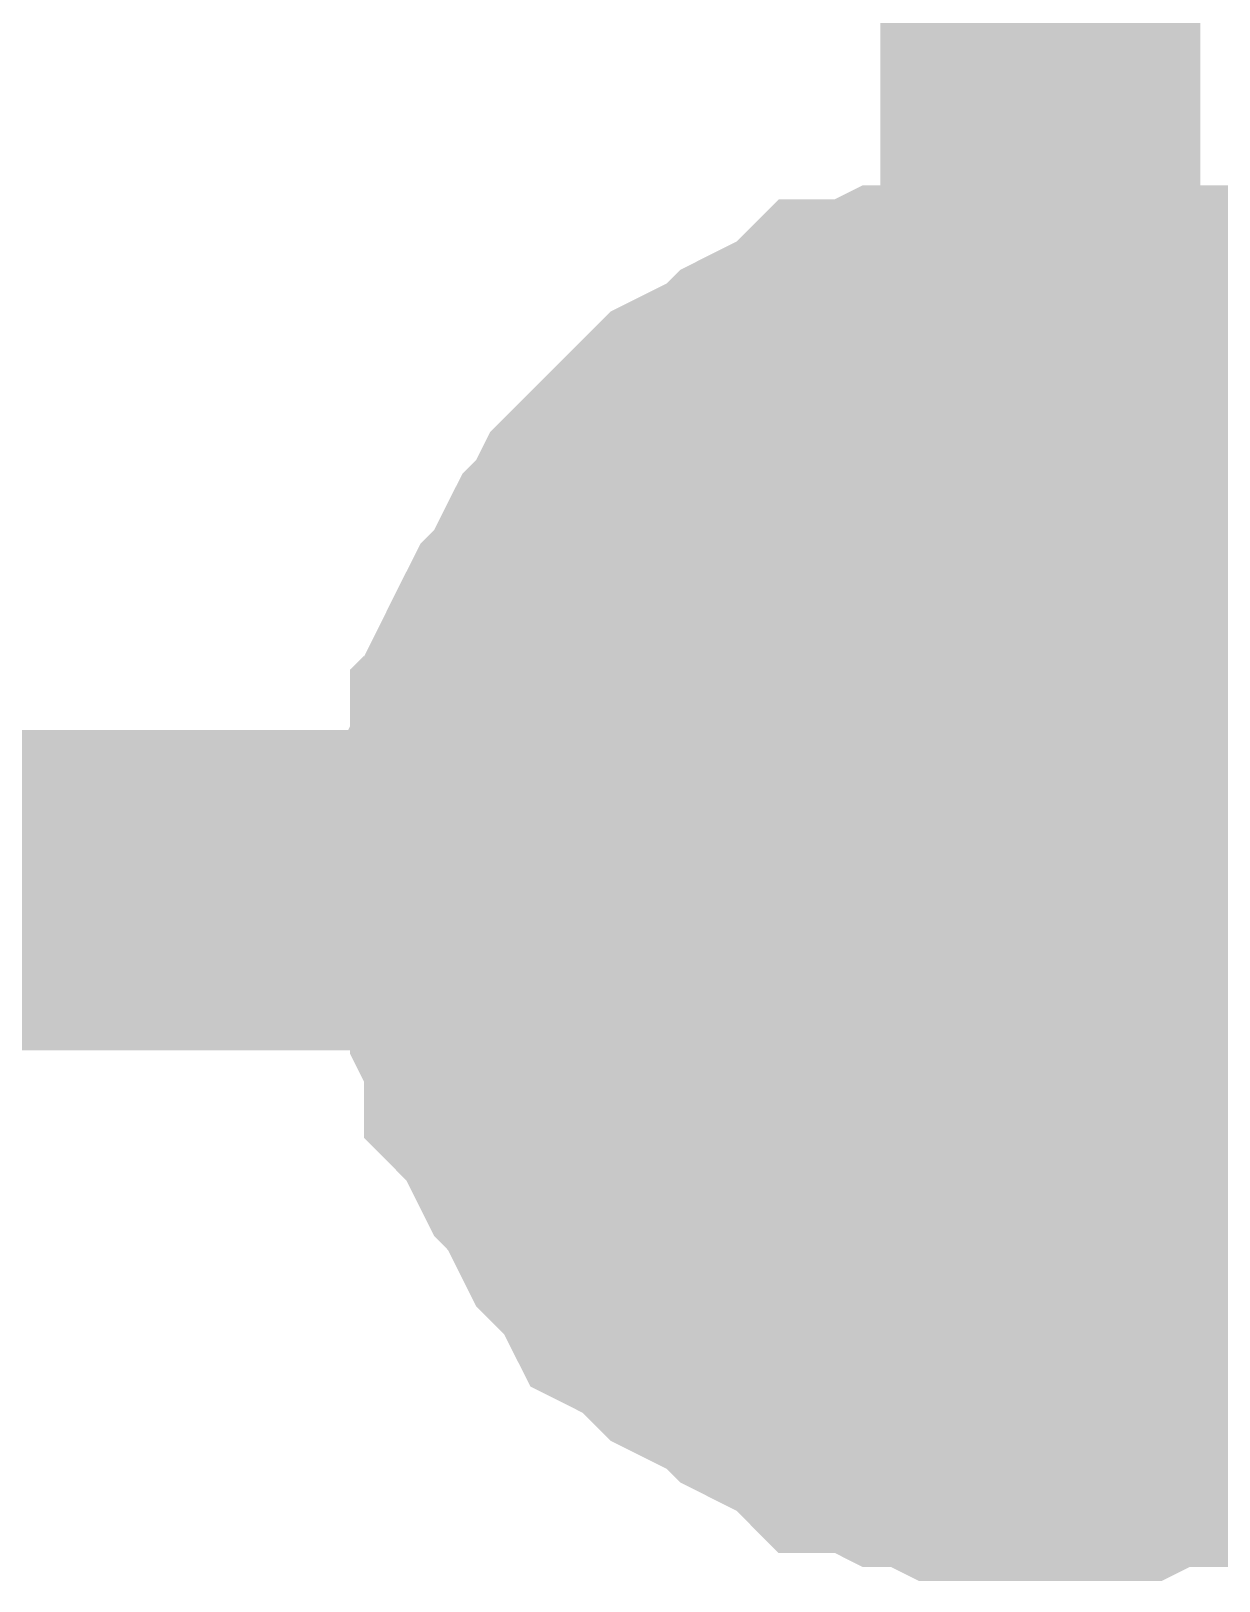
# Model space of a CAD drawing. Header units: inches. Extents: x 0 to 841, y 0 to 594.
# Drawn here: x 424.063 to 425.175, y 201.839 to 203.289 of the extents above; entities that cross this region are included whole.
import ezdxf

# ---------------------------------------------------------------- set-up
doc = ezdxf.new("R2010")
doc.units = ezdxf.units.IN
doc.layers.add('Sheet', color=255, linetype='Continuous')

msp = doc.modelspace()

# ---------------------------------------------------------------- linework, layer by layer
at = {"layer": 'Sheet'}
for points in [[(422.5121, 207.4898, 0.2997, 0.2997, 0), (425.0076, 207.4898, 0.2997, 0.2997, 0), (425.0076, 202.4988, 0.2997, 0.2997, 0)], [(424.498, 202.4988, 0.2997, 0.2997, 0), (424.498, 202.5249, 0.2997, 0.2997, 0), (424.498, 202.5511, 0.2997, 0.2997, 0), (424.498, 202.5772, 0.2997, 0.2997, 0), (424.5111, 202.6033, 0.2997, 0.2997, 0), (424.5111, 202.6295, 0.2997, 0.2997, 0), (424.5242, 202.6425, 0.2997, 0.2997, 0), (424.5242, 202.6687, 0.2997, 0.2997, 0), (424.5372, 202.6948, 0.2997, 0.2997, 0), (424.5503, 202.7209, 0.2997, 0.2997, 0), (424.5634, 202.734, 0.2997, 0.2997, 0), (424.5764, 202.7601, 0.2997, 0.2997, 0), (424.5895, 202.7862, 0.2997, 0.2997, 0), (424.6026, 202.7993, 0.2997, 0.2997, 0), (424.6156, 202.8254, 0.2997, 0.2997, 0), (424.6287, 202.8385, 0.2997, 0.2997, 0), (424.6418, 202.8516, 0.2997, 0.2997, 0), (424.6679, 202.8777, 0.2997, 0.2997, 0), (424.681, 202.8908, 0.2997, 0.2997, 0), (424.694, 202.9038, 0.2997, 0.2997, 0), (424.7202, 202.9169, 0.2997, 0.2997, 0), (424.7463, 202.93, 0.2997, 0.2997, 0), (424.7594, 202.943, 0.2997, 0.2997, 0), (424.7855, 202.9561, 0.2997, 0.2997, 0), (424.8116, 202.9692, 0.2997, 0.2997, 0), (424.8247, 202.9822, 0.2997, 0.2997, 0), (424.8508, 202.9822, 0.2997, 0.2997, 0), (424.8769, 202.9953, 0.2997, 0.2997, 0), (424.9031, 202.9953, 0.2997, 0.2997, 0), (424.9292, 203.0084, 0.2997, 0.2997, 0), (424.9553, 203.0084, 0.2997, 0.2997, 0), (424.9815, 203.0084, 0.2997, 0.2997, 0), (425.0076, 203.0084, 0.2997, 0.2997, 0)], [(424.498, 202.4988, 0.2997, 0.2997, 0), (424.498, 202.5249, 0.2997, 0.2997, 0), (424.498, 202.5511, 0.2997, 0.2997, 0), (424.498, 202.5772, 0.2997, 0.2997, 0), (424.5111, 202.6033, 0.2997, 0.2997, 0), (424.5111, 202.6295, 0.2997, 0.2997, 0), (424.5242, 202.6425, 0.2997, 0.2997, 0), (424.5242, 202.6687, 0.2997, 0.2997, 0), (424.5372, 202.6948, 0.2997, 0.2997, 0), (424.5503, 202.7209, 0.2997, 0.2997, 0), (424.5634, 202.734, 0.2997, 0.2997, 0), (424.5764, 202.7601, 0.2997, 0.2997, 0), (424.5895, 202.7862, 0.2997, 0.2997, 0), (424.6026, 202.7993, 0.2997, 0.2997, 0), (424.6156, 202.8254, 0.2997, 0.2997, 0), (424.6287, 202.8385, 0.2997, 0.2997, 0), (424.6418, 202.8516, 0.2997, 0.2997, 0), (424.6679, 202.8777, 0.2997, 0.2997, 0), (424.681, 202.8908, 0.2997, 0.2997, 0), (424.694, 202.9038, 0.2997, 0.2997, 0), (424.7202, 202.9169, 0.2997, 0.2997, 0), (424.7463, 202.93, 0.2997, 0.2997, 0), (424.7594, 202.943, 0.2997, 0.2997, 0), (424.7855, 202.9561, 0.2997, 0.2997, 0), (424.8116, 202.9692, 0.2997, 0.2997, 0), (424.8247, 202.9822, 0.2997, 0.2997, 0), (424.8508, 202.9822, 0.2997, 0.2997, 0), (424.8769, 202.9953, 0.2997, 0.2997, 0), (424.9031, 202.9953, 0.2997, 0.2997, 0), (424.9292, 203.0084, 0.2997, 0.2997, 0), (424.9553, 203.0084, 0.2997, 0.2997, 0), (424.9815, 203.0084, 0.2997, 0.2997, 0), (425.0076, 203.0084, 0.2997, 0.2997, 0)], [(424.498, 202.4988, 0.2997, 0.2997, 0), (424.498, 202.5249, 0.2997, 0.2997, 0), (424.498, 202.5511, 0.2997, 0.2997, 0), (424.498, 202.5772, 0.2997, 0.2997, 0), (424.5111, 202.6033, 0.2997, 0.2997, 0), (424.5111, 202.6295, 0.2997, 0.2997, 0), (424.5242, 202.6425, 0.2997, 0.2997, 0), (424.5242, 202.6687, 0.2997, 0.2997, 0), (424.5372, 202.6948, 0.2997, 0.2997, 0), (424.5503, 202.7209, 0.2997, 0.2997, 0), (424.5634, 202.734, 0.2997, 0.2997, 0), (424.5764, 202.7601, 0.2997, 0.2997, 0), (424.5895, 202.7862, 0.2997, 0.2997, 0), (424.6026, 202.7993, 0.2997, 0.2997, 0), (424.6156, 202.8254, 0.2997, 0.2997, 0), (424.6287, 202.8385, 0.2997, 0.2997, 0), (424.6418, 202.8516, 0.2997, 0.2997, 0), (424.6679, 202.8777, 0.2997, 0.2997, 0), (424.681, 202.8908, 0.2997, 0.2997, 0), (424.694, 202.9038, 0.2997, 0.2997, 0), (424.7202, 202.9169, 0.2997, 0.2997, 0), (424.7463, 202.93, 0.2997, 0.2997, 0), (424.7594, 202.943, 0.2997, 0.2997, 0), (424.7855, 202.9561, 0.2997, 0.2997, 0), (424.8116, 202.9692, 0.2997, 0.2997, 0), (424.8247, 202.9822, 0.2997, 0.2997, 0), (424.8508, 202.9822, 0.2997, 0.2997, 0), (424.8769, 202.9953, 0.2997, 0.2997, 0), (424.9031, 202.9953, 0.2997, 0.2997, 0), (424.9292, 203.0084, 0.2997, 0.2997, 0), (424.9553, 203.0084, 0.2997, 0.2997, 0), (424.9815, 203.0084, 0.2997, 0.2997, 0), (425.0076, 203.0084, 0.2997, 0.2997, 0)], [(424.498, 202.4988, 0.2997, 0.2997, 0), (424.498, 202.5249, 0.2997, 0.2997, 0), (424.498, 202.5511, 0.2997, 0.2997, 0), (424.498, 202.5772, 0.2997, 0.2997, 0), (424.5111, 202.6033, 0.2997, 0.2997, 0), (424.5111, 202.6295, 0.2997, 0.2997, 0), (424.5242, 202.6425, 0.2997, 0.2997, 0), (424.5242, 202.6687, 0.2997, 0.2997, 0), (424.5372, 202.6948, 0.2997, 0.2997, 0), (424.5503, 202.7209, 0.2997, 0.2997, 0), (424.5634, 202.734, 0.2997, 0.2997, 0), (424.5764, 202.7601, 0.2997, 0.2997, 0), (424.5895, 202.7862, 0.2997, 0.2997, 0), (424.6026, 202.7993, 0.2997, 0.2997, 0), (424.6156, 202.8254, 0.2997, 0.2997, 0), (424.6287, 202.8385, 0.2997, 0.2997, 0), (424.6418, 202.8516, 0.2997, 0.2997, 0), (424.6679, 202.8777, 0.2997, 0.2997, 0), (424.681, 202.8908, 0.2997, 0.2997, 0), (424.694, 202.9038, 0.2997, 0.2997, 0), (424.7202, 202.9169, 0.2997, 0.2997, 0), (424.7463, 202.93, 0.2997, 0.2997, 0), (424.7594, 202.943, 0.2997, 0.2997, 0), (424.7855, 202.9561, 0.2997, 0.2997, 0), (424.8116, 202.9692, 0.2997, 0.2997, 0), (424.8247, 202.9822, 0.2997, 0.2997, 0), (424.8508, 202.9822, 0.2997, 0.2997, 0), (424.8769, 202.9953, 0.2997, 0.2997, 0), (424.9031, 202.9953, 0.2997, 0.2997, 0), (424.9292, 203.0084, 0.2997, 0.2997, 0), (424.9553, 203.0084, 0.2997, 0.2997, 0), (424.9815, 203.0084, 0.2997, 0.2997, 0), (425.0076, 203.0084, 0.2997, 0.2997, 0)], [(425.0076, 203.0084, 0.2997, 0.2997, 0), (425.0076, 203.0084, 0.2997, 0.2997, 0)], [(425.0076, 203.0084, 0.2997, 0.2997, 0), (425.0337, 203.0084, 0.2997, 0.2997, 0), (425.0599, 203.0084, 0.2997, 0.2997, 0), (425.086, 203.0084, 0.2997, 0.2997, 0), (425.1121, 202.9953, 0.2997, 0.2997, 0), (425.1383, 202.9953, 0.2997, 0.2997, 0), (425.1513, 202.9822, 0.2997, 0.2997, 0), (425.1774, 202.9822, 0.2997, 0.2997, 0), (425.2036, 202.9692, 0.2997, 0.2997, 0), (425.2297, 202.9561, 0.2997, 0.2997, 0), (425.2428, 202.943, 0.2997, 0.2997, 0), (425.2689, 202.93, 0.2997, 0.2997, 0), (425.295, 202.9169, 0.2997, 0.2997, 0), (425.3081, 202.9038, 0.2997, 0.2997, 0), (425.3342, 202.8908, 0.2997, 0.2997, 0)], [(425.0076, 203.0084, 0.2997, 0.2997, 0), (425.0076, 203.0084, 0.2997, 0.2997, 0)], [(425.0076, 203.0084, 0.2997, 0.2997, 0), (425.0337, 203.0084, 0.2997, 0.2997, 0), (425.0599, 203.0084, 0.2997, 0.2997, 0), (425.086, 203.0084, 0.2997, 0.2997, 0), (425.1121, 202.9953, 0.2997, 0.2997, 0), (425.1383, 202.9953, 0.2997, 0.2997, 0), (425.1513, 202.9822, 0.2997, 0.2997, 0), (425.1774, 202.9822, 0.2997, 0.2997, 0), (425.2036, 202.9692, 0.2997, 0.2997, 0), (425.2297, 202.9561, 0.2997, 0.2997, 0), (425.2428, 202.943, 0.2997, 0.2997, 0), (425.2689, 202.93, 0.2997, 0.2997, 0), (425.295, 202.9169, 0.2997, 0.2997, 0), (425.3081, 202.9038, 0.2997, 0.2997, 0), (425.3342, 202.8908, 0.2997, 0.2997, 0)], [(425.0076, 203.0084, 0.2997, 0.2997, 0), (425.0076, 203.0084, 0.2997, 0.2997, 0)], [(425.0076, 203.0084, 0.2997, 0.2997, 0), (425.0337, 203.0084, 0.2997, 0.2997, 0), (425.0599, 203.0084, 0.2997, 0.2997, 0), (425.086, 203.0084, 0.2997, 0.2997, 0), (425.1121, 202.9953, 0.2997, 0.2997, 0), (425.1383, 202.9953, 0.2997, 0.2997, 0), (425.1513, 202.9822, 0.2997, 0.2997, 0), (425.1774, 202.9822, 0.2997, 0.2997, 0), (425.2036, 202.9692, 0.2997, 0.2997, 0), (425.2297, 202.9561, 0.2997, 0.2997, 0), (425.2428, 202.943, 0.2997, 0.2997, 0), (425.2689, 202.93, 0.2997, 0.2997, 0), (425.295, 202.9169, 0.2997, 0.2997, 0), (425.3081, 202.9038, 0.2997, 0.2997, 0), (425.3342, 202.8908, 0.2997, 0.2997, 0)], [(425.0076, 203.0084, 0.2997, 0.2997, 0), (425.0076, 203.0084, 0.2997, 0.2997, 0)], [(425.0076, 203.0084, 0.2997, 0.2997, 0), (425.0337, 203.0084, 0.2997, 0.2997, 0), (425.0599, 203.0084, 0.2997, 0.2997, 0), (425.086, 203.0084, 0.2997, 0.2997, 0), (425.1121, 202.9953, 0.2997, 0.2997, 0), (425.1383, 202.9953, 0.2997, 0.2997, 0), (425.1513, 202.9822, 0.2997, 0.2997, 0), (425.1774, 202.9822, 0.2997, 0.2997, 0), (425.2036, 202.9692, 0.2997, 0.2997, 0), (425.2297, 202.9561, 0.2997, 0.2997, 0), (425.2428, 202.943, 0.2997, 0.2997, 0), (425.2689, 202.93, 0.2997, 0.2997, 0), (425.295, 202.9169, 0.2997, 0.2997, 0), (425.3081, 202.9038, 0.2997, 0.2997, 0), (425.3342, 202.8908, 0.2997, 0.2997, 0)], [(424.498, 202.4988, 0.0991, 0.0991, 0), (424.498, 202.5249, 0.0991, 0.0991, 0), (424.498, 202.5511, 0.0991, 0.0991, 0), (424.498, 202.5772, 0.0991, 0.0991, 0), (424.5111, 202.6033, 0.0991, 0.0991, 0), (424.5111, 202.6295, 0.0991, 0.0991, 0), (424.5242, 202.6425, 0.0991, 0.0991, 0), (424.5242, 202.6687, 0.0991, 0.0991, 0), (424.5372, 202.6948, 0.0991, 0.0991, 0), (424.5503, 202.7209, 0.0991, 0.0991, 0), (424.5634, 202.734, 0.0991, 0.0991, 0), (424.5764, 202.7601, 0.0991, 0.0991, 0), (424.5895, 202.7862, 0.0991, 0.0991, 0), (424.6026, 202.7993, 0.0991, 0.0991, 0), (424.6156, 202.8254, 0.0991, 0.0991, 0), (424.6287, 202.8385, 0.0991, 0.0991, 0), (424.6418, 202.8516, 0.0991, 0.0991, 0), (424.6679, 202.8777, 0.0991, 0.0991, 0), (424.681, 202.8908, 0.0991, 0.0991, 0), (424.694, 202.9038, 0.0991, 0.0991, 0), (424.7202, 202.9169, 0.0991, 0.0991, 0), (424.7463, 202.93, 0.0991, 0.0991, 0), (424.7594, 202.943, 0.0991, 0.0991, 0), (424.7855, 202.9561, 0.0991, 0.0991, 0), (424.8116, 202.9692, 0.0991, 0.0991, 0), (424.8247, 202.9822, 0.0991, 0.0991, 0), (424.8508, 202.9822, 0.0991, 0.0991, 0), (424.8769, 202.9953, 0.0991, 0.0991, 0), (424.9031, 202.9953, 0.0991, 0.0991, 0), (424.9292, 203.0084, 0.0991, 0.0991, 0), (424.9553, 203.0084, 0.0991, 0.0991, 0), (424.9815, 203.0084, 0.0991, 0.0991, 0), (425.0076, 203.0084, 0.0991, 0.0991, 0)], [(424.498, 202.4988, 0.0991, 0.0991, 0), (424.498, 202.5249, 0.0991, 0.0991, 0), (424.498, 202.5511, 0.0991, 0.0991, 0), (424.498, 202.5772, 0.0991, 0.0991, 0), (424.5111, 202.6033, 0.0991, 0.0991, 0), (424.5111, 202.6295, 0.0991, 0.0991, 0), (424.5242, 202.6425, 0.0991, 0.0991, 0), (424.5242, 202.6687, 0.0991, 0.0991, 0), (424.5372, 202.6948, 0.0991, 0.0991, 0), (424.5503, 202.7209, 0.0991, 0.0991, 0), (424.5634, 202.734, 0.0991, 0.0991, 0), (424.5764, 202.7601, 0.0991, 0.0991, 0), (424.5895, 202.7862, 0.0991, 0.0991, 0), (424.6026, 202.7993, 0.0991, 0.0991, 0), (424.6156, 202.8254, 0.0991, 0.0991, 0), (424.6287, 202.8385, 0.0991, 0.0991, 0), (424.6418, 202.8516, 0.0991, 0.0991, 0), (424.6679, 202.8777, 0.0991, 0.0991, 0), (424.681, 202.8908, 0.0991, 0.0991, 0), (424.694, 202.9038, 0.0991, 0.0991, 0), (424.7202, 202.9169, 0.0991, 0.0991, 0), (424.7463, 202.93, 0.0991, 0.0991, 0), (424.7594, 202.943, 0.0991, 0.0991, 0), (424.7855, 202.9561, 0.0991, 0.0991, 0), (424.8116, 202.9692, 0.0991, 0.0991, 0), (424.8247, 202.9822, 0.0991, 0.0991, 0), (424.8508, 202.9822, 0.0991, 0.0991, 0), (424.8769, 202.9953, 0.0991, 0.0991, 0), (424.9031, 202.9953, 0.0991, 0.0991, 0), (424.9292, 203.0084, 0.0991, 0.0991, 0), (424.9553, 203.0084, 0.0991, 0.0991, 0), (424.9815, 203.0084, 0.0991, 0.0991, 0), (425.0076, 203.0084, 0.0991, 0.0991, 0)], [(424.498, 202.4988, 0.0991, 0.0991, 0), (424.498, 202.5249, 0.0991, 0.0991, 0), (424.498, 202.5511, 0.0991, 0.0991, 0), (424.498, 202.5772, 0.0991, 0.0991, 0), (424.5111, 202.6033, 0.0991, 0.0991, 0), (424.5111, 202.6295, 0.0991, 0.0991, 0), (424.5242, 202.6425, 0.0991, 0.0991, 0), (424.5242, 202.6687, 0.0991, 0.0991, 0), (424.5372, 202.6948, 0.0991, 0.0991, 0), (424.5503, 202.7209, 0.0991, 0.0991, 0), (424.5634, 202.734, 0.0991, 0.0991, 0), (424.5764, 202.7601, 0.0991, 0.0991, 0), (424.5895, 202.7862, 0.0991, 0.0991, 0), (424.6026, 202.7993, 0.0991, 0.0991, 0), (424.6156, 202.8254, 0.0991, 0.0991, 0), (424.6287, 202.8385, 0.0991, 0.0991, 0), (424.6418, 202.8516, 0.0991, 0.0991, 0), (424.6679, 202.8777, 0.0991, 0.0991, 0), (424.681, 202.8908, 0.0991, 0.0991, 0), (424.694, 202.9038, 0.0991, 0.0991, 0), (424.7202, 202.9169, 0.0991, 0.0991, 0), (424.7463, 202.93, 0.0991, 0.0991, 0), (424.7594, 202.943, 0.0991, 0.0991, 0), (424.7855, 202.9561, 0.0991, 0.0991, 0), (424.8116, 202.9692, 0.0991, 0.0991, 0), (424.8247, 202.9822, 0.0991, 0.0991, 0), (424.8508, 202.9822, 0.0991, 0.0991, 0), (424.8769, 202.9953, 0.0991, 0.0991, 0), (424.9031, 202.9953, 0.0991, 0.0991, 0), (424.9292, 203.0084, 0.0991, 0.0991, 0), (424.9553, 203.0084, 0.0991, 0.0991, 0), (424.9815, 203.0084, 0.0991, 0.0991, 0), (425.0076, 203.0084, 0.0991, 0.0991, 0)], [(424.498, 202.4988, 0.0991, 0.0991, 0), (424.498, 202.5249, 0.0991, 0.0991, 0), (424.498, 202.5511, 0.0991, 0.0991, 0), (424.498, 202.5772, 0.0991, 0.0991, 0), (424.5111, 202.6033, 0.0991, 0.0991, 0), (424.5111, 202.6295, 0.0991, 0.0991, 0), (424.5242, 202.6425, 0.0991, 0.0991, 0), (424.5242, 202.6687, 0.0991, 0.0991, 0), (424.5372, 202.6948, 0.0991, 0.0991, 0), (424.5503, 202.7209, 0.0991, 0.0991, 0), (424.5634, 202.734, 0.0991, 0.0991, 0), (424.5764, 202.7601, 0.0991, 0.0991, 0), (424.5895, 202.7862, 0.0991, 0.0991, 0), (424.6026, 202.7993, 0.0991, 0.0991, 0), (424.6156, 202.8254, 0.0991, 0.0991, 0), (424.6287, 202.8385, 0.0991, 0.0991, 0), (424.6418, 202.8516, 0.0991, 0.0991, 0), (424.6679, 202.8777, 0.0991, 0.0991, 0), (424.681, 202.8908, 0.0991, 0.0991, 0), (424.694, 202.9038, 0.0991, 0.0991, 0), (424.7202, 202.9169, 0.0991, 0.0991, 0), (424.7463, 202.93, 0.0991, 0.0991, 0), (424.7594, 202.943, 0.0991, 0.0991, 0), (424.7855, 202.9561, 0.0991, 0.0991, 0), (424.8116, 202.9692, 0.0991, 0.0991, 0), (424.8247, 202.9822, 0.0991, 0.0991, 0), (424.8508, 202.9822, 0.0991, 0.0991, 0), (424.8769, 202.9953, 0.0991, 0.0991, 0), (424.9031, 202.9953, 0.0991, 0.0991, 0), (424.9292, 203.0084, 0.0991, 0.0991, 0), (424.9553, 203.0084, 0.0991, 0.0991, 0), (424.9815, 203.0084, 0.0991, 0.0991, 0), (425.0076, 203.0084, 0.0991, 0.0991, 0)], [(425.0076, 203.0084, 0.0991, 0.0991, 0), (425.0076, 203.0084, 0.0991, 0.0991, 0)], [(425.0076, 203.0084, 0.0991, 0.0991, 0), (425.0337, 203.0084, 0.0991, 0.0991, 0), (425.0599, 203.0084, 0.0991, 0.0991, 0), (425.086, 203.0084, 0.0991, 0.0991, 0), (425.1121, 202.9953, 0.0991, 0.0991, 0), (425.1383, 202.9953, 0.0991, 0.0991, 0), (425.1513, 202.9822, 0.0991, 0.0991, 0), (425.1774, 202.9822, 0.0991, 0.0991, 0), (425.2036, 202.9692, 0.0991, 0.0991, 0), (425.2297, 202.9561, 0.0991, 0.0991, 0)], [(425.0076, 203.0084, 0.0991, 0.0991, 0), (425.0076, 203.0084, 0.0991, 0.0991, 0)], [(425.0076, 203.0084, 0.0991, 0.0991, 0), (425.0337, 203.0084, 0.0991, 0.0991, 0), (425.0599, 203.0084, 0.0991, 0.0991, 0), (425.086, 203.0084, 0.0991, 0.0991, 0), (425.1121, 202.9953, 0.0991, 0.0991, 0), (425.1383, 202.9953, 0.0991, 0.0991, 0), (425.1513, 202.9822, 0.0991, 0.0991, 0), (425.1774, 202.9822, 0.0991, 0.0991, 0), (425.2036, 202.9692, 0.0991, 0.0991, 0), (425.2297, 202.9561, 0.0991, 0.0991, 0)], [(425.0076, 203.0084, 0.0991, 0.0991, 0), (425.0076, 203.0084, 0.0991, 0.0991, 0)], [(425.0076, 203.0084, 0.0991, 0.0991, 0), (425.0337, 203.0084, 0.0991, 0.0991, 0), (425.0599, 203.0084, 0.0991, 0.0991, 0), (425.086, 203.0084, 0.0991, 0.0991, 0), (425.1121, 202.9953, 0.0991, 0.0991, 0), (425.1383, 202.9953, 0.0991, 0.0991, 0), (425.1513, 202.9822, 0.0991, 0.0991, 0), (425.1774, 202.9822, 0.0991, 0.0991, 0), (425.2036, 202.9692, 0.0991, 0.0991, 0), (425.2297, 202.9561, 0.0991, 0.0991, 0)], [(425.0076, 203.0084, 0.0991, 0.0991, 0), (425.0076, 203.0084, 0.0991, 0.0991, 0)], [(425.0076, 203.0084, 0.0991, 0.0991, 0), (425.0337, 203.0084, 0.0991, 0.0991, 0), (425.0599, 203.0084, 0.0991, 0.0991, 0), (425.086, 203.0084, 0.0991, 0.0991, 0), (425.1121, 202.9953, 0.0991, 0.0991, 0), (425.1383, 202.9953, 0.0991, 0.0991, 0), (425.1513, 202.9822, 0.0991, 0.0991, 0), (425.1774, 202.9822, 0.0991, 0.0991, 0), (425.2036, 202.9692, 0.0991, 0.0991, 0), (425.2297, 202.9561, 0.0991, 0.0991, 0)], [(425.0076, 201.9893, 0.2997, 0.2997, 0), (424.9815, 201.9893, 0.2997, 0.2997, 0), (424.9553, 201.9893, 0.2997, 0.2997, 0), (424.9292, 201.9893, 0.2997, 0.2997, 0), (424.9031, 202.0023, 0.2997, 0.2997, 0), (424.8769, 202.0023, 0.2997, 0.2997, 0), (424.8508, 202.0154, 0.2997, 0.2997, 0), (424.8247, 202.0154, 0.2997, 0.2997, 0), (424.8116, 202.0285, 0.2997, 0.2997, 0), (424.7855, 202.0415, 0.2997, 0.2997, 0), (424.7594, 202.0546, 0.2997, 0.2997, 0), (424.7463, 202.0677, 0.2997, 0.2997, 0), (424.7202, 202.0807, 0.2997, 0.2997, 0), (424.694, 202.0938, 0.2997, 0.2997, 0), (424.681, 202.1069, 0.2997, 0.2997, 0), (424.6679, 202.1199, 0.2997, 0.2997, 0), (424.6418, 202.133, 0.2997, 0.2997, 0), (424.6287, 202.1591, 0.2997, 0.2997, 0), (424.6156, 202.1722, 0.2997, 0.2997, 0), (424.6026, 202.1852, 0.2997, 0.2997, 0), (424.5895, 202.2114, 0.2997, 0.2997, 0), (424.5764, 202.2375, 0.2997, 0.2997, 0), (424.5634, 202.2506, 0.2997, 0.2997, 0), (424.5503, 202.2767, 0.2997, 0.2997, 0), (424.5372, 202.3028, 0.2997, 0.2997, 0), (424.5242, 202.3159, 0.2997, 0.2997, 0), (424.5242, 202.342, 0.2997, 0.2997, 0), (424.5111, 202.3682, 0.2997, 0.2997, 0), (424.5111, 202.3943, 0.2997, 0.2997, 0), (424.498, 202.4204, 0.2997, 0.2997, 0), (424.498, 202.4466, 0.2997, 0.2997, 0), (424.498, 202.4727, 0.2997, 0.2997, 0), (424.498, 202.4988, 0.2997, 0.2997, 0)], [(424.498, 202.4988, 0.2997, 0.2997, 0), (424.498, 202.4988, 0.2997, 0.2997, 0)], [(425.0076, 201.9893, 0.2997, 0.2997, 0), (424.9815, 201.9893, 0.2997, 0.2997, 0), (424.9553, 201.9893, 0.2997, 0.2997, 0), (424.9292, 201.9893, 0.2997, 0.2997, 0), (424.9031, 202.0023, 0.2997, 0.2997, 0), (424.8769, 202.0023, 0.2997, 0.2997, 0), (424.8508, 202.0154, 0.2997, 0.2997, 0), (424.8247, 202.0154, 0.2997, 0.2997, 0), (424.8116, 202.0285, 0.2997, 0.2997, 0), (424.7855, 202.0415, 0.2997, 0.2997, 0), (424.7594, 202.0546, 0.2997, 0.2997, 0), (424.7463, 202.0677, 0.2997, 0.2997, 0), (424.7202, 202.0807, 0.2997, 0.2997, 0), (424.694, 202.0938, 0.2997, 0.2997, 0), (424.681, 202.1069, 0.2997, 0.2997, 0), (424.6679, 202.1199, 0.2997, 0.2997, 0), (424.6418, 202.133, 0.2997, 0.2997, 0), (424.6287, 202.1591, 0.2997, 0.2997, 0), (424.6156, 202.1722, 0.2997, 0.2997, 0), (424.6026, 202.1852, 0.2997, 0.2997, 0), (424.5895, 202.2114, 0.2997, 0.2997, 0), (424.5764, 202.2375, 0.2997, 0.2997, 0), (424.5634, 202.2506, 0.2997, 0.2997, 0), (424.5503, 202.2767, 0.2997, 0.2997, 0), (424.5372, 202.3028, 0.2997, 0.2997, 0), (424.5242, 202.3159, 0.2997, 0.2997, 0), (424.5242, 202.342, 0.2997, 0.2997, 0), (424.5111, 202.3682, 0.2997, 0.2997, 0), (424.5111, 202.3943, 0.2997, 0.2997, 0), (424.498, 202.4204, 0.2997, 0.2997, 0), (424.498, 202.4466, 0.2997, 0.2997, 0), (424.498, 202.4727, 0.2997, 0.2997, 0), (424.498, 202.4988, 0.2997, 0.2997, 0)], [(424.498, 202.4988, 0.2997, 0.2997, 0), (424.498, 202.4988, 0.2997, 0.2997, 0)], [(425.0076, 201.9893, 0.2997, 0.2997, 0), (424.9815, 201.9893, 0.2997, 0.2997, 0), (424.9553, 201.9893, 0.2997, 0.2997, 0), (424.9292, 201.9893, 0.2997, 0.2997, 0), (424.9031, 202.0023, 0.2997, 0.2997, 0), (424.8769, 202.0023, 0.2997, 0.2997, 0), (424.8508, 202.0154, 0.2997, 0.2997, 0), (424.8247, 202.0154, 0.2997, 0.2997, 0), (424.8116, 202.0285, 0.2997, 0.2997, 0), (424.7855, 202.0415, 0.2997, 0.2997, 0), (424.7594, 202.0546, 0.2997, 0.2997, 0), (424.7463, 202.0677, 0.2997, 0.2997, 0), (424.7202, 202.0807, 0.2997, 0.2997, 0), (424.694, 202.0938, 0.2997, 0.2997, 0), (424.681, 202.1069, 0.2997, 0.2997, 0), (424.6679, 202.1199, 0.2997, 0.2997, 0), (424.6418, 202.133, 0.2997, 0.2997, 0), (424.6287, 202.1591, 0.2997, 0.2997, 0), (424.6156, 202.1722, 0.2997, 0.2997, 0), (424.6026, 202.1852, 0.2997, 0.2997, 0), (424.5895, 202.2114, 0.2997, 0.2997, 0), (424.5764, 202.2375, 0.2997, 0.2997, 0), (424.5634, 202.2506, 0.2997, 0.2997, 0), (424.5503, 202.2767, 0.2997, 0.2997, 0), (424.5372, 202.3028, 0.2997, 0.2997, 0), (424.5242, 202.3159, 0.2997, 0.2997, 0), (424.5242, 202.342, 0.2997, 0.2997, 0), (424.5111, 202.3682, 0.2997, 0.2997, 0), (424.5111, 202.3943, 0.2997, 0.2997, 0), (424.498, 202.4204, 0.2997, 0.2997, 0), (424.498, 202.4466, 0.2997, 0.2997, 0), (424.498, 202.4727, 0.2997, 0.2997, 0), (424.498, 202.4988, 0.2997, 0.2997, 0)], [(424.498, 202.4988, 0.2997, 0.2997, 0), (424.498, 202.4988, 0.2997, 0.2997, 0)], [(425.0076, 201.9893, 0.2997, 0.2997, 0), (424.9815, 201.9893, 0.2997, 0.2997, 0), (424.9553, 201.9893, 0.2997, 0.2997, 0), (424.9292, 201.9893, 0.2997, 0.2997, 0), (424.9031, 202.0023, 0.2997, 0.2997, 0), (424.8769, 202.0023, 0.2997, 0.2997, 0), (424.8508, 202.0154, 0.2997, 0.2997, 0), (424.8247, 202.0154, 0.2997, 0.2997, 0), (424.8116, 202.0285, 0.2997, 0.2997, 0), (424.7855, 202.0415, 0.2997, 0.2997, 0), (424.7594, 202.0546, 0.2997, 0.2997, 0), (424.7463, 202.0677, 0.2997, 0.2997, 0), (424.7202, 202.0807, 0.2997, 0.2997, 0), (424.694, 202.0938, 0.2997, 0.2997, 0), (424.681, 202.1069, 0.2997, 0.2997, 0), (424.6679, 202.1199, 0.2997, 0.2997, 0), (424.6418, 202.133, 0.2997, 0.2997, 0), (424.6287, 202.1591, 0.2997, 0.2997, 0), (424.6156, 202.1722, 0.2997, 0.2997, 0), (424.6026, 202.1852, 0.2997, 0.2997, 0), (424.5895, 202.2114, 0.2997, 0.2997, 0), (424.5764, 202.2375, 0.2997, 0.2997, 0), (424.5634, 202.2506, 0.2997, 0.2997, 0), (424.5503, 202.2767, 0.2997, 0.2997, 0), (424.5372, 202.3028, 0.2997, 0.2997, 0), (424.5242, 202.3159, 0.2997, 0.2997, 0), (424.5242, 202.342, 0.2997, 0.2997, 0), (424.5111, 202.3682, 0.2997, 0.2997, 0), (424.5111, 202.3943, 0.2997, 0.2997, 0), (424.498, 202.4204, 0.2997, 0.2997, 0), (424.498, 202.4466, 0.2997, 0.2997, 0), (424.498, 202.4727, 0.2997, 0.2997, 0), (424.498, 202.4988, 0.2997, 0.2997, 0)], [(424.498, 202.4988, 0.2997, 0.2997, 0), (424.498, 202.4988, 0.2997, 0.2997, 0)], [(445.0109, 202.4857, 0.2997, 0.2997, 0), (435.0027, 202.4857, 0.2997, 0.2997, 0), (425.0207, 202.4857, 0.2997, 0.2997, 0), (422.5121, 202.4857, 0.2997, 0.2997, 0)], [(425.0076, 201.9893, 0.0991, 0.0991, 0), (424.9815, 201.9893, 0.0991, 0.0991, 0), (424.9553, 201.9893, 0.0991, 0.0991, 0), (424.9292, 201.9893, 0.0991, 0.0991, 0), (424.9031, 202.0023, 0.0991, 0.0991, 0), (424.8769, 202.0023, 0.0991, 0.0991, 0), (424.8508, 202.0154, 0.0991, 0.0991, 0), (424.8247, 202.0154, 0.0991, 0.0991, 0), (424.8116, 202.0285, 0.0991, 0.0991, 0), (424.7855, 202.0415, 0.0991, 0.0991, 0), (424.7594, 202.0546, 0.0991, 0.0991, 0), (424.7463, 202.0677, 0.0991, 0.0991, 0), (424.7202, 202.0807, 0.0991, 0.0991, 0), (424.694, 202.0938, 0.0991, 0.0991, 0), (424.681, 202.1069, 0.0991, 0.0991, 0), (424.6679, 202.1199, 0.0991, 0.0991, 0), (424.6418, 202.133, 0.0991, 0.0991, 0), (424.6287, 202.1591, 0.0991, 0.0991, 0), (424.6156, 202.1722, 0.0991, 0.0991, 0), (424.6026, 202.1852, 0.0991, 0.0991, 0), (424.5895, 202.2114, 0.0991, 0.0991, 0), (424.5764, 202.2375, 0.0991, 0.0991, 0), (424.5634, 202.2506, 0.0991, 0.0991, 0), (424.5503, 202.2767, 0.0991, 0.0991, 0), (424.5372, 202.3028, 0.0991, 0.0991, 0), (424.5242, 202.3159, 0.0991, 0.0991, 0), (424.5242, 202.342, 0.0991, 0.0991, 0), (424.5111, 202.3682, 0.0991, 0.0991, 0), (424.5111, 202.3943, 0.0991, 0.0991, 0), (424.498, 202.4204, 0.0991, 0.0991, 0), (424.498, 202.4466, 0.0991, 0.0991, 0), (424.498, 202.4727, 0.0991, 0.0991, 0), (424.498, 202.4988, 0.0991, 0.0991, 0)], [(424.498, 202.4988, 0.0991, 0.0991, 0), (424.498, 202.4988, 0.0991, 0.0991, 0)], [(425.0076, 201.9893, 0.0991, 0.0991, 0), (424.9815, 201.9893, 0.0991, 0.0991, 0), (424.9553, 201.9893, 0.0991, 0.0991, 0), (424.9292, 201.9893, 0.0991, 0.0991, 0), (424.9031, 202.0023, 0.0991, 0.0991, 0), (424.8769, 202.0023, 0.0991, 0.0991, 0), (424.8508, 202.0154, 0.0991, 0.0991, 0), (424.8247, 202.0154, 0.0991, 0.0991, 0), (424.8116, 202.0285, 0.0991, 0.0991, 0), (424.7855, 202.0415, 0.0991, 0.0991, 0), (424.7594, 202.0546, 0.0991, 0.0991, 0), (424.7463, 202.0677, 0.0991, 0.0991, 0), (424.7202, 202.0807, 0.0991, 0.0991, 0), (424.694, 202.0938, 0.0991, 0.0991, 0), (424.681, 202.1069, 0.0991, 0.0991, 0), (424.6679, 202.1199, 0.0991, 0.0991, 0), (424.6418, 202.133, 0.0991, 0.0991, 0), (424.6287, 202.1591, 0.0991, 0.0991, 0), (424.6156, 202.1722, 0.0991, 0.0991, 0), (424.6026, 202.1852, 0.0991, 0.0991, 0), (424.5895, 202.2114, 0.0991, 0.0991, 0), (424.5764, 202.2375, 0.0991, 0.0991, 0), (424.5634, 202.2506, 0.0991, 0.0991, 0), (424.5503, 202.2767, 0.0991, 0.0991, 0), (424.5372, 202.3028, 0.0991, 0.0991, 0), (424.5242, 202.3159, 0.0991, 0.0991, 0), (424.5242, 202.342, 0.0991, 0.0991, 0), (424.5111, 202.3682, 0.0991, 0.0991, 0), (424.5111, 202.3943, 0.0991, 0.0991, 0), (424.498, 202.4204, 0.0991, 0.0991, 0), (424.498, 202.4466, 0.0991, 0.0991, 0), (424.498, 202.4727, 0.0991, 0.0991, 0), (424.498, 202.4988, 0.0991, 0.0991, 0)], [(424.498, 202.4988, 0.0991, 0.0991, 0), (424.498, 202.4988, 0.0991, 0.0991, 0)], [(425.0076, 201.9893, 0.0991, 0.0991, 0), (424.9815, 201.9893, 0.0991, 0.0991, 0), (424.9553, 201.9893, 0.0991, 0.0991, 0), (424.9292, 201.9893, 0.0991, 0.0991, 0), (424.9031, 202.0023, 0.0991, 0.0991, 0), (424.8769, 202.0023, 0.0991, 0.0991, 0), (424.8508, 202.0154, 0.0991, 0.0991, 0), (424.8247, 202.0154, 0.0991, 0.0991, 0), (424.8116, 202.0285, 0.0991, 0.0991, 0), (424.7855, 202.0415, 0.0991, 0.0991, 0), (424.7594, 202.0546, 0.0991, 0.0991, 0), (424.7463, 202.0677, 0.0991, 0.0991, 0), (424.7202, 202.0807, 0.0991, 0.0991, 0), (424.694, 202.0938, 0.0991, 0.0991, 0), (424.681, 202.1069, 0.0991, 0.0991, 0), (424.6679, 202.1199, 0.0991, 0.0991, 0), (424.6418, 202.133, 0.0991, 0.0991, 0), (424.6287, 202.1591, 0.0991, 0.0991, 0), (424.6156, 202.1722, 0.0991, 0.0991, 0), (424.6026, 202.1852, 0.0991, 0.0991, 0), (424.5895, 202.2114, 0.0991, 0.0991, 0), (424.5764, 202.2375, 0.0991, 0.0991, 0), (424.5634, 202.2506, 0.0991, 0.0991, 0), (424.5503, 202.2767, 0.0991, 0.0991, 0), (424.5372, 202.3028, 0.0991, 0.0991, 0), (424.5242, 202.3159, 0.0991, 0.0991, 0), (424.5242, 202.342, 0.0991, 0.0991, 0), (424.5111, 202.3682, 0.0991, 0.0991, 0), (424.5111, 202.3943, 0.0991, 0.0991, 0), (424.498, 202.4204, 0.0991, 0.0991, 0), (424.498, 202.4466, 0.0991, 0.0991, 0), (424.498, 202.4727, 0.0991, 0.0991, 0), (424.498, 202.4988, 0.0991, 0.0991, 0)], [(424.498, 202.4988, 0.0991, 0.0991, 0), (424.498, 202.4988, 0.0991, 0.0991, 0)], [(425.0076, 201.9893, 0.0991, 0.0991, 0), (424.9815, 201.9893, 0.0991, 0.0991, 0), (424.9553, 201.9893, 0.0991, 0.0991, 0), (424.9292, 201.9893, 0.0991, 0.0991, 0), (424.9031, 202.0023, 0.0991, 0.0991, 0), (424.8769, 202.0023, 0.0991, 0.0991, 0), (424.8508, 202.0154, 0.0991, 0.0991, 0), (424.8247, 202.0154, 0.0991, 0.0991, 0), (424.8116, 202.0285, 0.0991, 0.0991, 0), (424.7855, 202.0415, 0.0991, 0.0991, 0), (424.7594, 202.0546, 0.0991, 0.0991, 0), (424.7463, 202.0677, 0.0991, 0.0991, 0), (424.7202, 202.0807, 0.0991, 0.0991, 0), (424.694, 202.0938, 0.0991, 0.0991, 0), (424.681, 202.1069, 0.0991, 0.0991, 0), (424.6679, 202.1199, 0.0991, 0.0991, 0), (424.6418, 202.133, 0.0991, 0.0991, 0), (424.6287, 202.1591, 0.0991, 0.0991, 0), (424.6156, 202.1722, 0.0991, 0.0991, 0), (424.6026, 202.1852, 0.0991, 0.0991, 0), (424.5895, 202.2114, 0.0991, 0.0991, 0), (424.5764, 202.2375, 0.0991, 0.0991, 0), (424.5634, 202.2506, 0.0991, 0.0991, 0), (424.5503, 202.2767, 0.0991, 0.0991, 0), (424.5372, 202.3028, 0.0991, 0.0991, 0), (424.5242, 202.3159, 0.0991, 0.0991, 0), (424.5242, 202.342, 0.0991, 0.0991, 0), (424.5111, 202.3682, 0.0991, 0.0991, 0), (424.5111, 202.3943, 0.0991, 0.0991, 0), (424.498, 202.4204, 0.0991, 0.0991, 0), (424.498, 202.4466, 0.0991, 0.0991, 0), (424.498, 202.4727, 0.0991, 0.0991, 0), (424.498, 202.4988, 0.0991, 0.0991, 0)], [(424.498, 202.4988, 0.0991, 0.0991, 0), (424.498, 202.4988, 0.0991, 0.0991, 0)], [(425.3342, 202.1069, 0.2997, 0.2997, 0), (425.3081, 202.0938, 0.2997, 0.2997, 0), (425.295, 202.0807, 0.2997, 0.2997, 0), (425.2689, 202.0677, 0.2997, 0.2997, 0), (425.2428, 202.0546, 0.2997, 0.2997, 0), (425.2297, 202.0415, 0.2997, 0.2997, 0), (425.2036, 202.0285, 0.2997, 0.2997, 0), (425.1774, 202.0154, 0.2997, 0.2997, 0), (425.1513, 202.0154, 0.2997, 0.2997, 0), (425.1383, 202.0023, 0.2997, 0.2997, 0), (425.1121, 202.0023, 0.2997, 0.2997, 0), (425.086, 201.9893, 0.2997, 0.2997, 0), (425.0599, 201.9893, 0.2997, 0.2997, 0), (425.0337, 201.9893, 0.2997, 0.2997, 0), (425.0076, 201.9893, 0.2997, 0.2997, 0)], [(425.3342, 202.1069, 0.2997, 0.2997, 0), (425.3081, 202.0938, 0.2997, 0.2997, 0), (425.295, 202.0807, 0.2997, 0.2997, 0), (425.2689, 202.0677, 0.2997, 0.2997, 0), (425.2428, 202.0546, 0.2997, 0.2997, 0), (425.2297, 202.0415, 0.2997, 0.2997, 0), (425.2036, 202.0285, 0.2997, 0.2997, 0), (425.1774, 202.0154, 0.2997, 0.2997, 0), (425.1513, 202.0154, 0.2997, 0.2997, 0), (425.1383, 202.0023, 0.2997, 0.2997, 0), (425.1121, 202.0023, 0.2997, 0.2997, 0), (425.086, 201.9893, 0.2997, 0.2997, 0), (425.0599, 201.9893, 0.2997, 0.2997, 0), (425.0337, 201.9893, 0.2997, 0.2997, 0), (425.0076, 201.9893, 0.2997, 0.2997, 0)], [(425.3342, 202.1069, 0.2997, 0.2997, 0), (425.3081, 202.0938, 0.2997, 0.2997, 0), (425.295, 202.0807, 0.2997, 0.2997, 0), (425.2689, 202.0677, 0.2997, 0.2997, 0), (425.2428, 202.0546, 0.2997, 0.2997, 0), (425.2297, 202.0415, 0.2997, 0.2997, 0), (425.2036, 202.0285, 0.2997, 0.2997, 0), (425.1774, 202.0154, 0.2997, 0.2997, 0), (425.1513, 202.0154, 0.2997, 0.2997, 0), (425.1383, 202.0023, 0.2997, 0.2997, 0), (425.1121, 202.0023, 0.2997, 0.2997, 0), (425.086, 201.9893, 0.2997, 0.2997, 0), (425.0599, 201.9893, 0.2997, 0.2997, 0), (425.0337, 201.9893, 0.2997, 0.2997, 0), (425.0076, 201.9893, 0.2997, 0.2997, 0)], [(425.3342, 202.1069, 0.2997, 0.2997, 0), (425.3081, 202.0938, 0.2997, 0.2997, 0), (425.295, 202.0807, 0.2997, 0.2997, 0), (425.2689, 202.0677, 0.2997, 0.2997, 0), (425.2428, 202.0546, 0.2997, 0.2997, 0), (425.2297, 202.0415, 0.2997, 0.2997, 0), (425.2036, 202.0285, 0.2997, 0.2997, 0), (425.1774, 202.0154, 0.2997, 0.2997, 0), (425.1513, 202.0154, 0.2997, 0.2997, 0), (425.1383, 202.0023, 0.2997, 0.2997, 0), (425.1121, 202.0023, 0.2997, 0.2997, 0), (425.086, 201.9893, 0.2997, 0.2997, 0), (425.0599, 201.9893, 0.2997, 0.2997, 0), (425.0337, 201.9893, 0.2997, 0.2997, 0), (425.0076, 201.9893, 0.2997, 0.2997, 0)], [(425.2297, 202.0415, 0.0991, 0.0991, 0), (425.2036, 202.0285, 0.0991, 0.0991, 0), (425.1774, 202.0154, 0.0991, 0.0991, 0), (425.1513, 202.0154, 0.0991, 0.0991, 0), (425.1383, 202.0023, 0.0991, 0.0991, 0), (425.1121, 202.0023, 0.0991, 0.0991, 0), (425.086, 201.9893, 0.0991, 0.0991, 0), (425.0599, 201.9893, 0.0991, 0.0991, 0), (425.0337, 201.9893, 0.0991, 0.0991, 0), (425.0076, 201.9893, 0.0991, 0.0991, 0)], [(425.2297, 202.0415, 0.0991, 0.0991, 0), (425.2036, 202.0285, 0.0991, 0.0991, 0), (425.1774, 202.0154, 0.0991, 0.0991, 0), (425.1513, 202.0154, 0.0991, 0.0991, 0), (425.1383, 202.0023, 0.0991, 0.0991, 0), (425.1121, 202.0023, 0.0991, 0.0991, 0), (425.086, 201.9893, 0.0991, 0.0991, 0), (425.0599, 201.9893, 0.0991, 0.0991, 0), (425.0337, 201.9893, 0.0991, 0.0991, 0), (425.0076, 201.9893, 0.0991, 0.0991, 0)], [(425.2297, 202.0415, 0.0991, 0.0991, 0), (425.2036, 202.0285, 0.0991, 0.0991, 0), (425.1774, 202.0154, 0.0991, 0.0991, 0), (425.1513, 202.0154, 0.0991, 0.0991, 0), (425.1383, 202.0023, 0.0991, 0.0991, 0), (425.1121, 202.0023, 0.0991, 0.0991, 0), (425.086, 201.9893, 0.0991, 0.0991, 0), (425.0599, 201.9893, 0.0991, 0.0991, 0), (425.0337, 201.9893, 0.0991, 0.0991, 0), (425.0076, 201.9893, 0.0991, 0.0991, 0)], [(425.2297, 202.0415, 0.0991, 0.0991, 0), (425.2036, 202.0285, 0.0991, 0.0991, 0), (425.1774, 202.0154, 0.0991, 0.0991, 0), (425.1513, 202.0154, 0.0991, 0.0991, 0), (425.1383, 202.0023, 0.0991, 0.0991, 0), (425.1121, 202.0023, 0.0991, 0.0991, 0), (425.086, 201.9893, 0.0991, 0.0991, 0), (425.0599, 201.9893, 0.0991, 0.0991, 0), (425.0337, 201.9893, 0.0991, 0.0991, 0), (425.0076, 201.9893, 0.0991, 0.0991, 0)]]:
    msp.add_lwpolyline(points, format="xyseb", dxfattribs=at)
msp.add_lwpolyline([(424.746, 202.5, 0.508, 0.508, 1), (425.254, 202.5, 0.508, 0.508, 1)], format="xyseb", close=True, dxfattribs=at)

doc.saveas('drawing.dxf')
